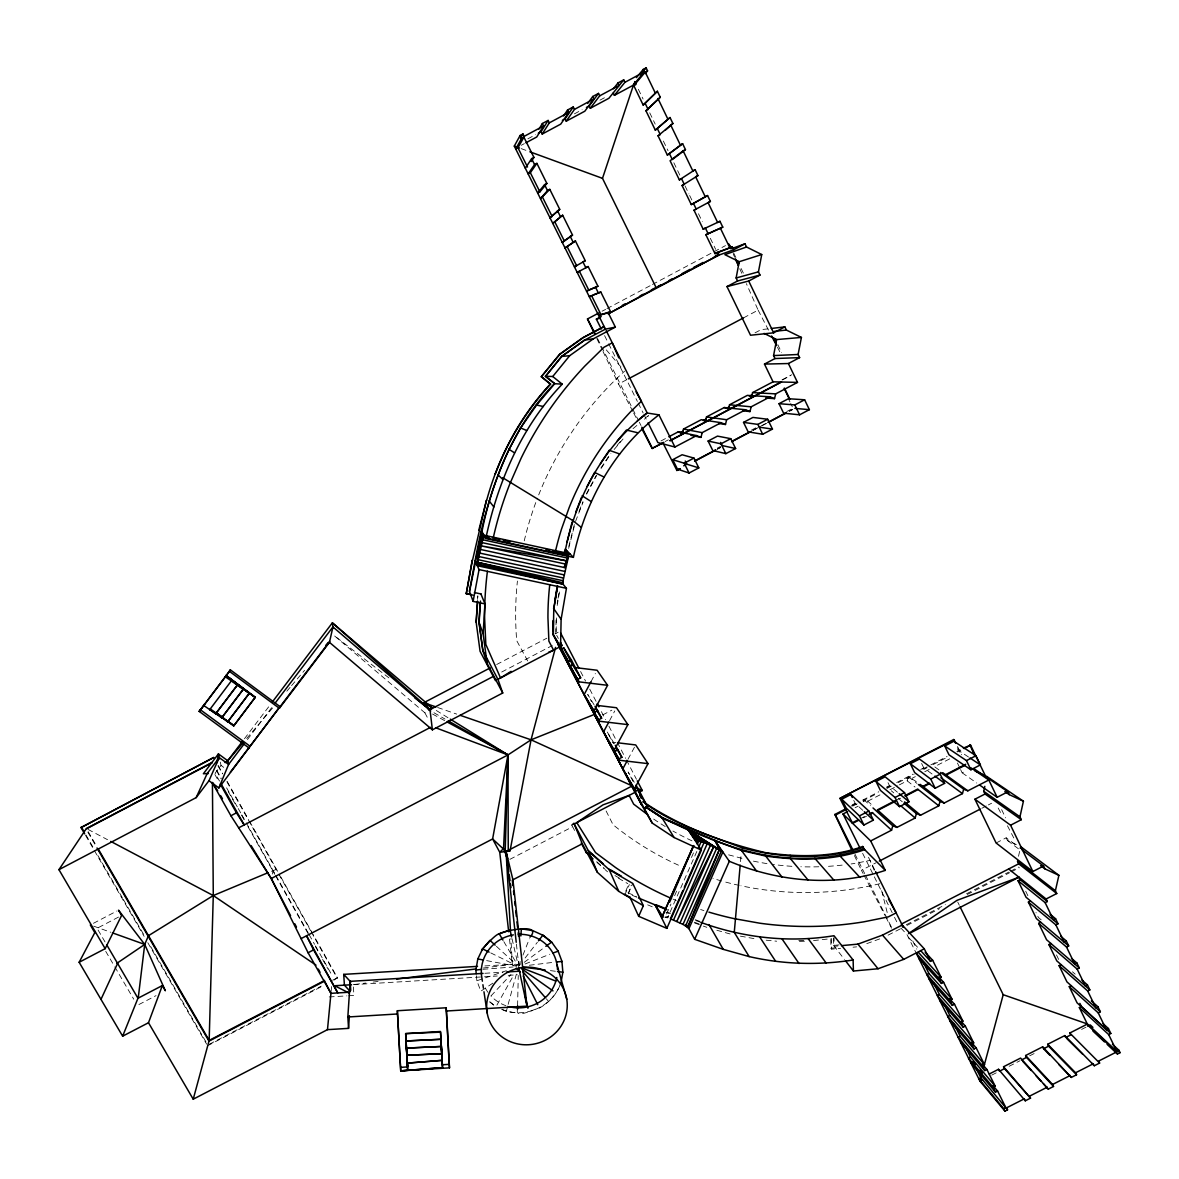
<?xml version="1.0" encoding="UTF-8"?>
<svg xmlns="http://www.w3.org/2000/svg" width="1179" height="1179" viewBox="0 0 1179 1179"><rect width="100%" height="100%" fill="white"/><g stroke="black" fill="none" stroke-linecap="round" stroke-linejoin="round"><path stroke-width="0.75" stroke-dasharray="5 3.75" d="M555.81 633.668L556.134 617.531M556.4 617.929L556.09 634.096L558.33 638.443M517.522 1009.327C514.412 1020.056 536.032 1007.942 539.422 1008.074C548.736 1002.798 556.473 994.796 560.187 984.642M517.596 1005.761L518.259 975.49M477.583 599.345L477.804 595.837L477.731 599.728M518.598 964.79L518.863 961.194M334.129 980.073L337.43 977.745L313.157 934.534M740.5 861.628L741.223 853.522M331.122 991.524L331.653 986.071M557.195 603.383L557.785 599.934M558.08 598.21L559.273 591.298M557.181 605.49L559.539 591.666M1018.523 856.278L1019.968 849.779M276.166 869.454L269.785 871.959M272.29 874.081L272.983 871.119M568.794 546.393L575.234 521.177M568.661 548.368L574.674 524.788M865.769 800.438L863.249 801.735L863.809 799.657L867.744 801.204L873.786 806.613M863.249 801.735L863.573 800.526L877.662 793.246M507.692 1006.026L506.336 1011.376L517.493 1013.1M508.164 1004.316L516.579 973.441M899.356 784.875L907.167 780.837L908.302 776.666L917.513 782.325M579.022 511.48L582.809 501.797M575.544 521.413L583.133 502.003M519.099 964.953L520.381 961.681M522.96 955.123L529.4 938.764M625.695 891.206L628.952 883.749M624.767 895.023L629.335 884.559M636.748 897.234L628.319 893.623L631.104 885.517M628.319 893.623L632.769 883.425M696.818 851.474L667.535 917.896L665.103 917.336L670.969 904.042M674.624 895.731L676.82 890.734M691.469 857.487L693.665 852.505M501.886 1009.268C523.682 1019.245 552.17 1007.072 560.128 984.45M591.062 681.58L595.38 673.489M586.346 493.868L596.206 475.432M586.67 494.075L596.559 475.609M609.587 720.605L614.76 710.952M627.95 759.32L634.833 746.543M496.919 1005.112L513.97 974.62M600.892 468.063L609.558 454.947M601.246 468.225L610.899 453.62M220.281 762.12L221.033 765.407L215.109 773.218L219.515 781.058M244.451 738.747L270.05 704.998M247.457 739.557L272.997 705.912M518.451 966.588L520.676 963.729M525.127 957.996L537.359 942.272M246.662 738.481L272.673 707.886M286.851 691.189L290.388 687.018M291.581 685.618L304.58 670.32M617.133 445.382L622.777 438.735M614.126 449.494L624.295 437.512M491.053 995.857L510.979 974.561M645.296 417.941L648.538 415.656L644.323 419.208M633.049 428.655L638.679 423.924M524.213 962.329L544.403 947.415M492.837 983.168L480.811 991.185L476.876 980.751L483.803 978.393M527.853 138.827L535.575 134.686M574.379 113.877L582.131 109.721M600.008 100.127L606.212 96.796M521.265 145.282L524.36 143.632M602.086 311.197L605.638 309.384M606.964 308.603L651.162 285.185M652.429 284.448L725.498 245.615M632.814 411.397L618.562 384.045L626.668 379.741M743.522 317.873L758.126 310.136L746.381 283.638M755.032 332.846L761.059 329.663L769.563 328.676M661.021 440.917L667.285 437.615M665.103 441.565L668.346 439.841M782.001 379.874L791.743 374.745M782.561 379.889L790.667 375.6M717.451 448.02L720.575 446.384M751.288 430.202L755.975 427.726M786.732 411.53L793.01 408.229L790.711 403.469M717.392 448.978L720.649 447.268M753.234 430.099L766.276 423.232M789.09 411.206L792.347 409.496M717.186 449.346L720.398 447.652M752.57 430.703L760.617 426.474M762.224 425.619L767.057 423.084M789.576 411.22L792.804 409.526M496.654 664.514L546.835 638.193M554.941 633.948L558.183 632.239M501.709 672.03L552.244 645.547M93.436 923.304L116.957 910.984M118.534 917.07L97.061 928.3L105.992 943.568M602.602 714.975L611.857 710.156M138.901 1004.552L156.026 995.636M509.903 859.344L572.021 827.054M209.39 1044.196L321.219 986.145M332.566 980.265L337.43 977.745M207.578 1045.758L322.766 985.968M852.166 804.874L855.188 803.312L862.984 810.533M886.416 787.174L889.452 785.612L897.823 792.524M920.725 769.445L923.761 767.868L933.503 775.089M851.15 806.068L856.028 803.547M862.527 800.187L878.797 791.772M886.932 787.572L890.174 785.892M896.688 782.532L912.944 774.131M922.7 769.076L929.214 765.716M930.835 764.876L947.105 756.476M956.862 751.436L960.104 749.756M852.638 806.171L860.449 802.133M886.859 788.486L891.751 785.966M898.28 782.591L914.02 774.456M923.805 769.386L927.077 767.706M933.031 764.626L947.739 757.021M957.554 751.951L960.826 750.257M907.727 778.744L910.262 777.447M855.114 807.733L858.15 806.171M867.744 801.204L880.227 794.749M889.983 789.724L897.794 785.686M912.237 778.214L915.361 776.607M924.749 771.759L929.435 769.327M949.714 758.849L934.52 766.704L940.031 770.698M861.422 818.123L864.516 816.516M896.217 800.158L900.093 798.154L903.276 800.806M863.455 817.784L866.55 816.177M960.59 769.563L962.182 772.834L966.515 770.594M863.102 873.521L861.422 870.308L876.071 862.763M981.827 808.278L986.705 805.758M988.341 804.918L991.598 803.253M996.108 842.985L1006.173 837.812L1017.669 846.493M906.297 924.719L945.366 904.661M966.529 893.785L1008.856 872.062M1010.477 871.222L1018.612 867.051M888.082 935.153L903.35 927.313M906.96 925.427L939.56 908.7M967.266 894.463L1009.651 872.711M1011.287 871.87L1019.437 867.685M991.745 1075.13L996.373 1072.772M1009.136 1066.288L1019.968 1060.761M1029.65 1055.839L1037.387 1051.904M1081.585 1029.414L1086.242 1027.042M525.053 963.995L549.841 954.253M866.771 943.642L880.153 938.735M485.542 977.804L506.322 970.715M348.63 995.754L353.921 995.444L353.243 984.642L365.903 983.021M373.124 982.092L378.547 981.4M483.405 968.003L512.334 964.304L514.958 966.839M529.327 965.262L554.675 962.167M813.525 940.591L831.387 938.617L831.681 949.154L840.583 948.343M665.103 917.336L668.493 917.026M833.391 938.351L833.582 945.396L839.021 944.895M837.915 945.971L834.275 946.31L833.98 935.713M830.738 939.471L830.989 948.24L838.092 947.592M853.051 947.194L856.617 946.87M664.956 917.026L668.36 916.761M482.963 969.285L513.13 966.986M484.849 965.94L512.334 964.304L510.905 938.558M484.864 973.279L503.065 972.189M353.243 984.642L482.697 976.875M484.525 976.772L497.287 976.006M508.223 975.357L517.345 974.797M329.206 996.933L346.862 995.872M798.772 940.459L805.758 940.311M799.421 941.358L806.421 941.21M388.923 677.881L334.114 635.54L424.867 712.794L427.903 713M766.203 940.208L776.681 941.21M612.269 742.151L615.88 742.593M550.416 970.626L555.751 971.304M740.397 936.155L757.507 939.221M486.647 960.62L516.682 966.249M728.637 854.863L744.258 858.946M716.861 930.26L733.559 934.932M437.63 707.503L456.656 714.091M695.227 919.708L700.37 921.521M695.713 920.578L700.857 922.391M694.269 922.199L701.137 924.616M694.74 923.069L701.638 925.5M703.347 926.104L706.796 927.313M93.701 926.163L110.708 932.25M521.221 148.628L528.133 151.163M667.152 912.074L670.497 913.386M665.914 912.266L669.259 913.592M627.935 892.783L636.365 896.408M647.669 904.838L652.577 906.946M501.93 1009.475L506.336 1011.376M1006.173 837.812L1007.455 840.48L1016.327 844.591M490.759 952.912L516.829 965.778M88.012 829.397L107.54 839.699M432.546 714.061L445.382 721.017M433.99 712.764L445.014 719.043M614.966 875.555L621.186 879.195M618.444 878.193L627.788 883.646M436.259 710.451L448.727 718.188M968.504 757.021L958.129 750.109L955.992 745.688M962.182 772.834L976.757 783.033M221.033 765.407L223.686 767.352M1007.455 840.48L1018.98 849.219M908.302 776.666L916.953 783.401M907.167 780.837L915.007 787.027M489.801 1001.811L494.767 1005.746M489.83 1002.017L494.812 1005.938M891.25 790.77L893.77 792.877M898.442 798.566L902.583 802.029M1041.19 919.826L1038.404 917.483L1036.017 912.546M1072.463 971.776L1075.189 974.163M596.677 861.643L604.562 868.672M597.001 862.438L603.589 868.304M604.915 869.468L607.539 871.812M863.809 799.657L870.382 805.596M496.418 946.31L517.154 965.395M900.992 928.109L904.602 932.029M908.213 937.069L919.355 949.213M546.349 998.79L548.721 1001.678M606.301 349.898L622.261 368.526M833.582 945.396L844.415 959.397M830.989 948.24L831.681 949.154M594.069 704.762L587.717 694.416L591.46 701.638M614.362 743.787L607.082 731.746L613.566 743.507M634.258 782.266L628.142 771.994L632.976 781.294M503.846 941.653L517.537 965.026M105.742 951.35L113.921 965.321M114.82 966.868L133.743 999.202M88.204 831.681L96.427 845.859M87.88 832.182L96.103 846.389M85.934 834.953L94.158 849.131M97.813 855.423L122.483 897.956M123.397 899.533L144.398 935.758M150.824 946.825L205.942 1041.868M85.61 835.454L144.133 936.362M147.802 942.699L206.664 1044.167M216.744 770.314L221.225 778.273M226.589 787.823L237.333 806.922M238.217 808.514L240.899 813.274M241.798 814.866L245.379 821.232M246.278 822.824L274.913 873.772M275.812 875.378L308.25 933.075M309.149 934.682L314.557 944.291M315.456 945.897L332.581 976.345M216.553 770.757L221.033 778.715M228.195 791.463L236.257 805.802M241.636 815.352L244.318 820.142M247.899 826.508L274.795 874.332M275.694 875.923L308.161 933.68M315.382 946.516L318.993 952.941M322.589 959.352L328.013 968.976M214.887 774.5L218.483 780.896M218.174 765.451L222.654 773.409M227.12 781.368L248.577 819.567M249.476 821.159L279.895 875.319M280.794 876.911L312.258 932.928M217.982 765.893L222.463 773.851M226.943 781.824L277.964 872.652M278.863 874.258L310.372 930.334M311.271 931.941L337.371 978.393M527.691 660.933L516.711 640.654A321.72 310.121 -49.4 0 1 517.419 581.055M424.867 712.794L428.935 720.384M572.301 826.037L575.043 831.401M633.654 413.004L636.174 417.838M863.942 875.127L884.898 915.331M885.724 916.938L891.589 928.182M758.126 310.136L769.047 331.137M777.462 347.289L780.822 353.744M998.2 808.028L1001.56 814.483M1007.441 825.772L1014.161 838.667M580.599 671.514L585.58 681.138M589.736 689.155L596.397 702.006M601.393 711.63L605.564 719.676M608.895 726.117L616.411 740.618M617.251 742.225L625.592 758.333M626.432 759.939L636.454 779.26M606.109 810.975L613.065 824.74A322.943 311.772 -51.6 0 0 680.799 866.241M868.496 857.325L874.921 870.235M907.005 934.652L916.363 953.457M604.576 335.602L607.848 342.19M608.673 343.826L637.382 401.435M638.207 403.085L643.13 412.959M643.94 414.595L647.227 421.183M862.63 853.345L893.682 915.656M894.507 917.291L897.764 923.85M597.576 338.579L638.532 420.623M639.357 422.259L640.993 425.545M854.952 854.068L864.693 873.58M865.504 875.216L891.486 927.239M853.743 800.394L855.188 803.312M912.723 940.93L916.79 949.124M888.008 782.679L889.452 785.612M957.716 902.023L959.308 905.266M921.61 763.461L923.761 767.868M957.436 763.034L959.809 767.927M733.721 253.072L735.976 257.759M741.178 268.561L743.536 273.454M777.816 344.651L781.618 352.565M1001.649 809.619L1005.613 817.858M957.525 746.513L961.504 754.766M957.731 747.781L960.133 752.718M788.412 398.723L789.945 401.892M638.37 89.295L643.071 99.021M649.732 112.816L655.185 124.104M663.364 141.053L668.021 150.691M673.843 162.746L680.018 175.524M685.043 185.943L688.89 193.887M689.656 195.478L691.955 200.238M698.484 213.767L702.316 221.667M710.333 238.291L715.653 249.314M1025.715 891.221L1028.103 896.173M1056.487 954.931L1058.845 959.824M596.795 338.491L602.233 349.868M603.014 351.504L618.562 384.045M854.407 855.527L861.422 870.308M733.161 253.824L734.62 257.14M739.764 268.738L741.974 273.705M874.243 870.382L870.028 860.39L856.455 863.131A293.748 283.505 -51.4 0 1 851.105 863.956M881.656 890.705L887.419 913.386M512.025 938.661L518.053 964.835M476.876 980.751L476.198 973.471M516.417 944.084L518.848 965.793M509.49 939L512.334 964.304M505.909 1005.687A38.155 36.711 -12.9 0 1 491.024 996.049M487.959 992.335A38.155 36.711 -12.9 0 1 484.716 986.794M879.873 883.705A322.943 311.772 -51.6 0 1 740.913 885.753M739.145 885.37A322.943 311.772 -51.6 0 1 723.331 881.465M721.592 880.978A322.943 311.772 -51.6 0 1 712.927 878.384M703.922 910.586A357.827 345.359 -51.5 0 1 700.621 909.525M676.274 900.491A357.827 345.359 -51.5 0 1 673.091 899.135M842.16 865.106A293.748 283.505 -51.4 0 1 826.007 866.462M818.815 866.771A293.748 283.505 -51.4 0 1 800.85 866.742M791.89 866.314A293.748 283.505 -51.4 0 1 772.289 864.354M766.969 863.588A293.748 283.505 -51.4 0 1 752.88 861.038M691.985 840.848A293.748 283.505 -51.4 0 1 672.929 831.033M665.236 826.523A293.748 283.505 -51.4 0 1 653.225 818.771M524.242 540.866A321.72 310.121 -49.4 0 1 537.403 498.216M538.7 494.885A321.72 310.121 -49.4 0 1 624.546 371.208"/><path stroke-width="1.5" d="M553.408 620.67L553.275 634.774L559.612 646.991L497.936 679.325L482.786 650.425L478.969 622.07L480.207 602.484M553.069 630.868L553.275 620.463M557.461 585.771L553.791 608.718L553.275 634.774L578.918 681.845L607.583 685.308L593.965 710.804L594.702 712.234L597.694 710.672L601.614 718.232L598.623 719.794L588.616 703.111M558.802 646.092L577.666 679.413L580.657 677.851L571.461 660.107L568.455 661.67L560.57 646.49L561.116 619.299L566.436 588.321L563.002 584.121L563.061 580.716L568.632 555.913L565.139 564.181M517.522 1009.327L517.596 1005.761M324.461 980.56L209.169 1040.409L213.281 895.554L212.426 782.429M507.648 858.474L503.551 848.571L507.972 754.914L531.051 739.822L594.688 714.312M509.092 449.346C492.409 484.908 481.12 523.181 477.628 562.368L477.318 565.714L563.002 584.121L477.377 564.417L475.078 560.762C486.853 496.595 507.795 431.367 554.439 383.661L562.236 384.177C521.619 426.459 497.847 481.68 485.807 538.464L573.392 557.372C584.843 502.313 613.596 449.125 658.943 414.861L674.919 447.018L696.597 435.596L701.004 437.394L702.168 432.649L721.076 422.686L725.468 424.499L726.647 419.739L745.585 409.761L749.977 411.574L751.17 406.814L770.123 396.822L774.515 398.635L775.708 393.874L797.49 382.394L788.412 363.53L764.478 364.09L773.041 381.819L797.49 382.394M430.733 711.011L332.935 626.919L329.457 642.334L432.384 729.845L502.726 693.001L497.759 678.824L495.46 680.622L480.074 651.294L476.154 622.173L477.48 601.098M477.628 601.482L476.154 622.173M480.472 601.084L479.116 622.483L482.933 650.882M148.495 1022.738L122.645 1036.179L79.14 962.27L105.167 948.668L121.599 915.464L118.519 910.173L144.708 944.438L165.355 990.773L162.334 985.556L148.495 1022.738L193.223 1099.196L327.482 1029.65L348.557 1028.368L349.367 1015.694M502.726 693.001L487.074 663.335L483.11 633.683L484.996 603.913L480.767 593.597M348.557 1028.368L347.834 1016.991L350.192 981.341L483.051 973.397M520.823 936.008L521.383 928.816L532.613 930.585L542.974 935.286L551.669 942.272L542.929 935.109L538.479 940.827M740.191 865.209L734.266 932.368L749.151 956.582C783.254 964.437 818.58 965.409 853.124 960.001L853.419 971.024L878.06 968.755L903.718 959.367L924.277 948.815L930.511 961.371L932.663 960.266L941.122 977.317L938.985 978.408L916.363 953.457L918.426 952.396L941.122 977.317M327.482 1029.65L330.96 993.337L324.225 980.397M138.208 998.186L144.708 944.438L148.215 936.288M216.907 762.68L218.41 753.897L227.753 760.75L228.49 764.021M554.705 601.349L556.797 589.161M553.791 608.718L557.667 586.022M483.11 959.957L477.804 958.954L475.889 970.022L481.179 969.418M466.25 593.715L472.307 560.217L466.25 593.715L472.941 595.13M475.078 560.762L469.404 591.165L473.103 601.378L484.996 603.913M469.537 591.519L481.666 531.287L483.552 535.914L477.628 562.368L562.928 582.794L477.377 564.417M473.103 601.378L479.057 569.575L475.225 561.071L477.628 562.368L563.061 580.716M560.88 983.227L562.855 972.203L557.52 971.525M759.983 275.046L737.582 280.97L736.138 277.979L739.189 261.723L761.737 254.546L758.451 271.848L759.983 275.046L748.709 281.029L726.986 286.585L750.522 335.234L773.63 332.832L784.86 326.892L786.378 330.046L801.425 337.43L798.095 354.481L799.613 357.62L788.412 363.53M509.976 851.209L531.051 739.822L555.56 647.389M799.613 357.62L775.001 358.534L773.571 355.586L776.652 339.567L801.425 337.43M472.455 560.526L486.485 500.161L478.762 530.373M985.04 793.998L974.93 799.2L1010.58 825.212L1021.309 819.685L985.04 793.998L983.728 791.301L984.819 786.349M986.572 778.317L986.956 776.548L975.107 771.007M1021.309 819.685L1019.953 816.826L1023.416 801.219L986.956 776.548M1020.292 848.349L1020.675 846.61L1058.889 875.334L1055.397 890.72L1056.752 893.535L1046.097 898.987L1008.679 868.967M564.034 554.336L564.815 550.858M564.712 552.892L565.493 549.414C576.398 496.727 603.854 445.809 647.242 413.033L606.212 330.651M682.39 433.533L683.496 429.068L701.254 419.695L721.076 422.686M705.396 421.389L705.631 420.476L704.541 421.036L705.396 421.389L706.501 416.924L724.289 407.536L745.585 409.761M728.651 408.317L729.536 404.78L747.339 395.378L770.123 396.822M751.465 397.087L752.585 392.607L773.041 381.819M566.937 542.34L572.11 522.017M981.385 1075.837L979.955 1081.128L1004.935 1111.134L1007.544 1109.807L1006.571 1107.833L1024.315 1098.828L1025.288 1100.803L1030.534 1098.135L1003.55 1066.744L1020.587 1058.079L1048.293 1089.116L1053.525 1086.463L1052.552 1084.474L1025.612 1055.514L1042.649 1046.834L1071.313 1077.429L1076.56 1074.762L1075.587 1072.772L1047.689 1044.285L1064.755 1035.589L1094.348 1065.728L1099.609 1063.06L1098.636 1061.071L1116.469 1052.022L1117.427 1054.011L1120.05 1052.67L1118.871 1050.209L1112.416 1044.211M983.758 1067.024L1003.211 994.708L960.104 906.902M193.223 1099.196L208.978 1041.131L97.017 847.966M847.554 811.638L843.014 813.982L870.677 840.951L891.575 830.178L892.768 825.772L873.02 807.969M892.768 825.772L896.939 827.407L915.169 818.005L916.378 813.584L903.969 803.194M916.378 813.584L920.548 815.22L938.793 805.817L940.017 801.396L918.382 784.536M940.017 801.396L944.187 803.032L962.447 793.614L963.685 789.178L940.65 772.466M486.647 500.368C498.393 457.275 519.806 416.821 550.328 384.059L550.593 384.089C526.512 410.1 507.943 440.725 495.327 473.811L495.151 473.649M230.303 669.805L229.448 671.367L279.364 708.299L279.939 706.545L230.303 669.805L225.145 677.085M636.424 77.578L643.248 69.399L646.121 67.866L647.566 70.873L645.237 72.125L633.801 85.625L643.189 105.064L657.381 91.255L660.269 97.253L645.959 110.782L655.303 130.132L670.026 117.532L672.9 123.5L658.059 135.821L667.358 155.068L682.612 143.676L685.456 149.6L683.142 150.838L692.81 170.911L695.124 169.673L697.953 175.583L682.081 185.53L691.292 204.586L707.562 195.552L710.392 201.417L694.004 210.201L703.17 229.168L719.956 221.284L722.771 227.134L705.867 234.739L714.99 253.618L717.171 252.453L718.527 255.239L608.128 313.879L656.187 287.72L602.498 178.353L634.051 83.282M218.881 787.94L228.593 764.434L219.25 757.596L208.978 780.719L218.881 787.94L279.939 706.545M575.75 512.143L581.498 497.405M530.034 937.128C543.372 922.302 502.843 931.027 499.277 933.871C493.898 933.886 468.785 965.572 489.933 940.341L495.121 945.116M122.645 1036.179L137.958 998.259L162.334 985.556M765.716 856.072L741.503 850.501L715.122 840.833L721.46 850.884L687.578 927.401L685.559 925.957L719.382 849.543L704.084 842.454L695.831 840.627L688.33 830.09L722.874 852.019L688.934 928.639L687.578 927.401L719.382 849.543L715.122 840.833L688.33 830.09L662.156 817.99L645.709 807.114M204.512 704.01L203.716 705.44L215.683 713.781L237.244 685.22L226.014 675.493L255.342 697.172L233.678 725.94L217.629 713.914M669.628 902.171L693.709 845.608M565.08 564.564L567.851 558.124L482.373 539.673L481.666 531.287L478.04 559.671L563.385 578.019M693.281 846.006L661.625 917.866L693.635 845.623M217.511 714.179L227.709 721.872L249.344 693.193L226.014 675.493L243.257 689.317L221.711 717.834L209.788 709.449M645.62 806.952L661.714 817.283L687.843 829.353L701.372 850.103L666.842 928.359L638.679 916.304L643.336 905.693L632.769 883.425L609.204 869.66L588.675 851.371L574.217 823.944L635.068 792.317L641.214 804.137L558.817 646.166L635.083 792.317M697.334 844.193L698.793 840.863L688.33 830.09L716.773 848.069L683.009 924.41L685.559 925.957M698.277 848.143L701.21 841.511L688.33 830.09L696.966 840.568M682.862 890.572L670.424 918.78L683.009 924.41M684.321 887.256L704.084 842.454L688.33 830.09L713.767 846.537L680.047 922.833M673.577 919.944L707.238 843.648L688.33 830.09L710.539 845.034L676.849 921.315L713.767 846.537M233.678 725.94L255.342 697.172M749.151 956.582L723.258 949.36L694.667 939.309L729.315 861.274L714.592 840.082L662.156 817.99M564.048 567.526L567.011 560.939L481.636 542.532L481.666 531.287L483.036 537.432L566.848 555.53M105.167 948.668L58.95 869.66L196.156 797.623L207.15 773.586L219.25 757.596M100.981 999.379L117.591 963.405M227.709 721.872L249.344 693.193L255.209 697.511L226.014 675.493L249.241 693.414M243.257 689.317L231.364 680.872L209.626 709.773M221.711 717.834L243.375 689.067L249.344 693.193M237.244 685.22L215.683 713.781M564.52 567.497L566.141 564.196L480.84 545.818L567.011 560.939M231.364 680.872L225.307 676.805L199.251 711.438L249.152 748.076M488.872 537.167L483.552 535.914L483.921 535.207L569.811 553.762L569.295 554.439L553.216 550.961M79.14 962.27L95.366 931.543M591.062 681.58L584.165 694.549L593.965 710.804M587.127 486.441L594.614 472.44L604.252 477.127M604.252 733.22L603.545 731.879L608.718 722.211M509.077 449.346L520.602 427.933L536.622 405.045L554.705 383.676L545.626 376.337L561.823 356.426L584.637 340.186M596.559 705.351L616.484 707.739L627.891 724.628L614.274 749.947L615.011 751.362L617.988 749.815L621.878 757.316L618.901 758.863L607.966 740.383M627.081 760.927L622.777 768.914L652.238 823.089L674.079 837.517L701.372 850.103M644.618 808.411L647.595 806.863L638.635 789.591L635.658 791.138L634.435 788.78L648.023 763.638L635.702 744.936L617.678 742.799M554.705 383.676L545.361 376.322L561.543 356.456L584.312 340.23L605.446 329.133L514.295 146.093L520.116 135.467L522.975 133.934L524.169 136.351L543.593 125.932L542.384 123.515L548.117 120.435L549.311 122.867L542.193 134.067L541.043 131.753L548.117 120.435M520.425 138.518L522.975 133.934M523.918 137.206L521.59 138.459L515.724 148.952L517.935 147.758L523.918 137.206L533.94 157.411L531.184 161.538M229.448 671.367L199.251 711.438L200.253 709.67L249.889 746.115M538.98 129.1L542.384 123.515M543.593 125.932L536.725 137L525.908 142.792M525.318 168.214L531.626 158.649L533.94 157.411M600.465 463.583L609.248 450.29L619.579 453.959M58.95 869.66L86.052 829.029L212.073 762.784M563.591 115.91L567.556 110.015L573.289 106.935L574.482 109.367L566.229 121.172L565.095 118.858L573.289 106.935M81.027 827.57L213.708 757.493L81.027 827.57L84.696 833.877M567.556 110.015L568.75 112.432L560.747 124.104L542.193 134.067M536.887 163.35L534.573 164.588L528.133 173.888L530.344 172.709L536.887 163.35L546.864 183.438L539.894 191.882L537.683 193.061L544.565 184.676L546.864 183.438M587.717 103.384L592.757 96.486L598.505 93.406L599.684 95.838L590.296 108.262L589.161 105.948L598.505 93.406M592.757 96.486L593.936 98.918L584.813 111.209L566.229 121.172M199.251 711.438L203.716 705.44M196.156 797.623L208.978 780.719M225.071 762.607L227.753 760.75L242.226 741.679M272.275 702.065L332.375 622.836L432.428 708.122L429.274 710.067L423.792 702.713L429.274 710.067M228.593 764.434L244.127 743.949M275.208 702.993L332.935 626.919M230.332 772.201L329.707 641.361M279.364 708.299L329.457 642.334M613.448 88.734L617.988 82.957L623.735 79.877L624.914 82.309L614.392 95.352L613.257 93.023M623.735 79.877L608.895 98.284L590.296 108.262M541.294 376.764L559.583 354.275L582.839 337.725L604.149 326.524L583.163 337.666L559.878 354.245L541.294 376.764L550.328 384.059M545.361 376.322L552.745 376.499L569.708 355.675L593.568 338.682L615.35 327.114L608.231 312.803L598.637 315.441L610.516 311.595L600.789 292.009L593.052 294.971M640.374 74.704L646.121 67.866M643.248 69.399L644.412 71.845L633.005 85.36L614.392 95.352M227.753 760.75L243.125 742.667M325.846 645.281L328.204 642.496M617.28 440.843L626.447 430.04L637.618 432.737M645.267 73.584L647.566 70.873M549.797 189.347L547.498 190.571L540.498 198.691L549.797 189.347L559.73 209.331L549.989 217.776L559.73 209.331M643.189 105.064L657.381 91.255M645.959 110.782L660.269 97.253M641.361 401.243L630.824 411.515A292.643 281.987 -49.3 0 0 569.177 507.53L561.543 528.973A292.643 281.987 -49.3 0 0 555.574 550.844M503.551 848.571L499.749 852.255L508.68 931.778M562.648 215.212L552.789 223.391L562.648 215.212L572.522 235.093L562.25 242.373L572.522 235.093M655.303 130.132L670.026 117.532M665.324 130.176L672.9 123.5M637.308 420.932L646.814 412.959L658.943 414.861M667.358 155.068L682.612 143.676M683.142 150.838L670.099 160.742L679.355 179.886L681.565 178.722L684.277 184.351L682.081 185.53M685.456 149.6L672.31 159.548L669.569 153.889M545.848 946.339L551.625 942.08L558.153 951.202L553.143 952.956M575.426 240.943L565.021 247.958L575.426 240.943L585.256 260.721L574.438 266.852L576.619 265.688L567.217 246.779M908.523 933.606L956.921 900.388L1018.951 877.205L1020.13 879.652L1047.32 901.537L1045.154 902.642L1018.052 880.713L1020.13 879.652M116.854 963.331L144.708 944.438L112.403 932.854M679.355 179.886L695.124 169.673M511.082 671.337L500.53 677.954L485.822 644.368L484.628 618.474A356.471 343.516 -49.4 0 1 487.428 571.196M148.48 935.684L213.281 895.554L268.134 872.652M691.292 204.586L707.562 195.552M588.144 266.542L577.194 272.408L579.39 271.244L588.748 290.049L597.915 286.217L588.144 266.542L585.845 267.751L582.957 261.944L585.256 260.721M549.311 122.867L568.75 112.432M574.482 109.367L593.936 98.918M599.684 95.838L619.167 85.389L617.988 82.957M624.914 82.309L644.412 71.845M538.317 133.227L541.043 131.753M562.354 120.332L565.095 118.858M586.42 107.422L589.161 105.948M633.801 85.625L636.026 84.431L634.626 81.557M658.059 135.821L660.269 134.642L657.528 128.953M697.953 175.583L695.654 176.806L705.263 196.775M694.004 210.201L696.199 209.022L693.488 203.422M710.392 201.417L708.093 202.641L717.657 222.507L719.956 221.284M588.748 290.049L586.567 291.213L597.915 286.217M703.17 229.168L705.366 227.989L708.063 233.575M600.818 314.292L591.504 295.575L589.323 296.74L600.789 292.009M705.867 234.739L722.771 227.134M594.467 333.613L587.481 318.964L599.124 312.833M601.29 329.015L596.368 319.141L601.216 316.561M608.231 312.803L610.516 311.595M622.247 305.405L625.474 303.681M640.035 295.944L643.262 294.234M651.353 289.931L654.596 288.207M657.823 286.497L661.065 284.773M669.141 280.484L672.384 278.76M682.081 273.602L690.172 269.313M693.399 267.589L703.111 262.431M715.845 255.666L718.881 254.06M714.99 253.618L732.277 246.897L733.677 249.801L744.995 243.788L746.528 247L761.737 254.546M726.986 286.585L737.582 280.97M628.304 378.886L743.522 317.873M764.478 364.09L775.001 358.534M668.847 436.79L678.249 431.838L696.597 435.596M682.95 431.293L680.327 432.678L682.626 432.605M703.332 420.549L705.956 419.164M728.976 407.006L726.352 408.391L724.289 407.536M752.025 394.847L749.402 396.232L751.701 396.159M642.039 429.097L652.105 448.418L663.482 442.42M652.105 448.418L663.777 442.552M669.908 440.666L781.117 381.996M670.217 440.74L781.53 382.011M672.737 459.692L682.11 454.755L693.959 458.086L698.808 467.886L689.067 473.015L677.424 469.109L672.737 459.692L684.203 463.214L693.959 458.086M708.107 441.049L717.48 436.112L730.774 438.676L735.608 448.506L725.851 453.65L712.764 450.496L708.107 441.049L721.017 443.82L730.774 438.676M743.522 422.391L752.924 417.425L767.676 419.252L772.466 429.097L762.68 434.255L748.149 431.853L743.522 422.391L757.891 424.396L767.676 419.252M779.01 403.69L788.412 398.723L804.623 399.784L809.384 409.658L799.583 414.816L783.608 413.181L779.01 403.69L794.823 404.942L804.623 399.784M683.673 465.823L686.782 464.172L698.808 467.886M679.915 468.726L676.658 470.436L680.18 468.844M694.578 460.989L715.756 449.833M732.056 441.255L749.977 431.809M767.897 422.377L785.833 412.93M694.652 461.225L715.579 450.201M731.658 441.727L750.964 431.558M768.664 422.229L786.364 412.915M86.376 828.528L212.279 762.356M425.413 701.873L490.169 667.903M493.559 676.304L429.996 709.625L414.875 697.939M212.426 782.944L230.907 815.75L236.463 812.832L244.2 824.932L221.284 784.182M559.347 646.534L562.088 645.694L560.585 642.791M571.461 660.107L563.709 647.816L560.836 649.32L568.455 661.67M238.659 827.835L430.586 727.31M580.657 677.851L572.537 664.823L569.663 666.327L578.918 681.845L577.666 679.413M230.907 815.75L271.244 878.532L507.972 754.914L508.252 851.105M656.187 287.72L718.527 255.239M301.072 938.631L492.616 838.962L507.972 754.914L450.29 719.146M251.156 845.638L271.244 878.532L308.087 952.75L313.57 949.891L337.783 992.924L306.555 935.787L313.57 949.891M639.018 792.229L642.29 790.534L637.279 780.866M446.443 1011.007L449.508 1067.85L400.727 1070.856L397.352 1010.742L446.163 1007.78L446.443 1011.007L526.984 1006.129L512.924 879.785L582.293 843.766L573.922 823.222L571.771 825.226M208.978 1041.131L324.387 981.223M858.813 820.171L852.638 823.369L839.949 798.375L953.752 739.528L955.933 743.212M954.342 739.911L839.949 798.375M841.762 799.229L850.84 794.528L868.849 811.034L873.374 820.142L863.942 825.005L846.124 807.998L841.762 799.229L859.417 815.912L863.942 825.005M876.026 781.5L885.12 776.799L904.499 792.627L908.98 801.764L899.533 806.642L880.359 790.298L876.026 781.5L895.053 797.505L899.533 806.642M910.35 763.756L919.458 759.055L940.194 774.19L944.644 783.342L935.198 788.235L914.668 772.584L910.35 763.756L930.732 779.083L935.198 788.235M944.733 745.983L953.855 741.267L975.961 755.724L980.383 764.906L970.906 769.799L949.007 754.825L944.733 745.983L966.471 760.617L970.906 769.799M852.063 850.604L834.879 814.468L846.271 808.588M963.361 748.076L970.626 745.202L985.364 775.811M834.879 814.468L835.469 815.043L846.404 809.398M964.098 748.577L970.626 745.202M859.417 815.912L868.849 811.034M895.053 797.505L904.499 792.627M930.732 779.083L940.194 774.19M966.471 760.617L975.961 755.724M852.152 822.898L858.341 819.714M869.144 814.129L872.239 812.537L891.575 830.178M894.92 800.821L877.397 809.87L896.939 827.407M904.868 795.678L917.63 789.09L938.793 805.817M922.803 786.422L929.185 783.121M945.529 774.677L965.704 764.272M869.645 814.586L872.725 812.994M877.898 810.312L895.436 801.263M905.398 796.12L918.161 789.517M923.349 786.85L929.745 783.549M946.103 775.089L964.746 765.48M963.685 789.178L967.841 790.829L988.827 780.012L997.154 797.299L1007.912 791.757L1009.298 794.631L1023.416 801.219M879.328 861.083L980.206 809.118M901.832 923.835L1018.715 863.809L1056.752 893.535M841.541 945.632L857.914 944.128L882.511 935.124L902.2 925.014M910.247 932.987L1018.951 877.205M974.93 799.2L996.108 842.985L1032.878 871.517L1043.562 866.034L1044.918 868.864L1058.889 875.334M1040.733 922.317L1038.67 923.378L1066.538 947.032L1068.69 945.941L1036.341 918.544L1028.383 902.097L1030.446 901.036M949.891 1000.381L952.042 999.291L928.934 973.53L926.886 974.576L949.891 1000.381L952.381 1005.363L954.518 1004.272L962.904 1021.161L960.767 1022.252L937.364 995.607L939.412 994.56L962.904 1021.161M1028.383 902.097L1055.868 924.881L1058.02 923.791L1055.588 918.736L1053.436 919.826L1045.154 902.642M918.765 958.276L941.476 983.419L943.613 982.328L952.042 999.291M1061.159 964.614L1059.11 965.66L1087.716 991.008L1089.853 989.918L1056.797 960.87L1048.912 944.571L1050.975 943.509M1068.69 945.941L1066.258 940.901L1064.106 942.006L1055.868 924.881M971.584 1044.019L973.707 1042.929L949.832 1015.502L947.783 1016.549L971.584 1044.019L974.031 1048.956L976.168 1047.866L984.465 1064.593L982.343 1065.683L958.173 1037.387L960.207 1036.341L984.465 1064.593M1048.912 944.571L1077.149 969.079L1079.301 967.974L1076.884 962.978L1074.732 964.068L1066.538 947.032M939.737 1000.381L963.228 1027.218L965.365 1026.128L973.707 1042.929M1110.824 1033.497L1081.408 1006.512L1079.36 1007.559L1108.687 1034.572L1110.824 1033.497L1108.452 1028.56L1106.315 1029.635L1077.061 1002.813L1069.265 986.661L1071.313 985.615M1089.853 989.918L1087.451 984.937L1085.314 986.027L1077.149 969.079M993.057 1087.244L995.179 1086.168L970.538 1057.091L968.504 1058.138L993.057 1087.244L995.489 1092.137L997.611 1091.061L1005.834 1107.626L1003.727 1108.702L978.791 1078.785L980.81 1077.753L1007.544 1109.807M1069.265 986.661L1098.224 1012.849L1100.361 1011.759L1097.973 1006.792L1095.836 1007.883L1087.716 991.008M960.531 1042.118L984.789 1070.591L986.911 1069.515L995.179 1086.168M989.255 1074.025L998.525 1069.294L1025.288 1100.803M1064.755 1035.589L1065.683 1037.505L1070.709 1034.941L1069.78 1033.025L1086.876 1024.33L1116.469 1052.022M982.461 1079.861L979.955 1081.128L916.363 953.457M1030.534 1098.135L1004.493 1068.646L999.468 1071.195L998.525 1069.294M1021.515 1059.98L1026.541 1057.416L1053.525 1086.463M1042.649 1046.834L1043.592 1048.75L1048.617 1046.186L1076.56 1074.762M1087.79 1026.246L1090.31 1024.964L1092.904 1027.381M1079.36 1007.559L1087.126 1023.637L1116.734 1051.285L1118.871 1050.209M1029.547 1096.161L1047.32 1087.141M1052.552 1084.474L1070.34 1075.44M1075.587 1072.772L1093.39 1063.738M548.736 652.179L553.585 650.145L548.883 641.125L547.94 617.693A292.643 281.987 -49.3 0 1 549.723 585.02M728.755 243.891L731.466 248.386M717.171 252.453L732.277 246.897M733.382 248.017L744.995 243.788M714.238 256.771L733.677 249.801M746.528 247L724.879 254.649L739.189 261.723M643.351 802.265L642.953 801.573C679.738 826.508 722.58 842.484 765.657 852.682C797.977 857.162 831.637 857.605 862.719 846.493L863.485 847.244C824.534 860.626 781.736 858.327 742.372 847.937C709.006 835.145 673.946 824.504 644.795 803.223M714.592 840.082C761.28 859.742 815.426 865.091 863.912 848.88L885.296 870.382C834.644 887.301 778.096 881.774 729.315 861.274M864.679 849.646C832.978 861.009 798.669 860.685 765.702 856.087M587.481 318.964L595.115 333.657M736.138 277.979L758.451 271.848M596.368 319.141L600.008 318.197M615.35 327.114L605.092 329.206L603.795 326.598M584.312 340.23L593.568 338.682M397.352 1010.742L400.727 1070.856L442.523 1067.643L440.489 1031.492L405.65 1033.615L440.548 1032.156L442.582 1068.277M396.63 979.101L476.183 968.917M556.488 961.946L561.985 961.474L558.094 951.011M509.077 851.15L499.749 852.255L492.616 838.962L506.086 851.503L512.924 879.785M771.258 328.469L784.86 326.892M700.857 922.391C743.256 937.865 789.355 943.038 833.98 935.713L853.124 960.001M774.441 331.343L786.378 330.046M561.543 356.456L569.708 355.675M400.727 1070.856L442.523 1067.643M406.46 1048.102L441.344 1046.466L406.46 1048.102L407.654 1069.795L405.65 1033.615L407.58 1066.921L400.668 1067.349M406.858 1055.279L441.757 1053.672L406.858 1055.279L407.58 1066.921L406.062 1040.969L440.946 1039.288L406.062 1040.969M449.508 1067.85L449.214 1064.357L442.317 1064.77L440.917 1038.832M350.355 991.583L344.401 985.158L343.723 974.37L477.51 966.382M506.705 971.968L519.453 971.216L526.984 1006.129M349.058 992.246L330.96 993.337L308.087 952.75M347.834 1016.991L397.382 1013.984M351.475 984.745L334.659 985.747L349.102 993.013M773.571 355.586L798.095 354.481M208.403 773.527L203.377 773.748L218.41 753.897L219.53 758.834M752.585 392.607L775.708 393.874M765.657 398.045L774.515 398.635M794.823 408.376L809.384 409.658M729.536 404.78L751.17 406.814M742.799 410.793L749.977 411.574M589.323 704.482L599.374 721.224L627.891 724.628M608.659 741.724L619.638 760.278L648.023 763.638M575.278 667.594L597.105 670.247L607.583 685.308M523.785 967.266L545.096 969.963M706.501 416.924L726.647 419.739M759.202 427.152L772.466 429.097M718.777 423.467L725.468 424.499M683.496 429.068L702.168 432.649M690.85 435.287L701.004 437.394M474.415 592.565L480.914 593.951M466.132 593.346L471.143 594.408M565.301 567.733L480.045 549.37L481.666 531.287L478.615 556.488L563.886 574.836M479.293 552.995L564.535 571.343M479.057 569.575L566.436 588.321M483.552 535.914L488.917 537.079M492.483 537.845L499.631 539.392M503.212 540.159L510.345 541.706M546.069 549.414L549.65 550.195M735.608 448.506L722.137 445.559L720.59 442.405M536.386 404.986L543.313 406.519M549.134 551.33L566.848 555.501M674.919 447.018L657.882 442.582L648.052 422.834M425.516 703.318L435.906 706.914M460.119 715.285L531.051 739.822L630.677 785.229M1003.211 994.708L1086.905 1023.785M514.295 146.093L519.482 147.994M529.872 151.796L602.498 178.353M435.64 727.752L507.972 754.914L505.187 851.606L506.734 857.31M521.84 967.9L555.736 981.046M656.57 905.015L664.897 908.302M638.443 897.971L667.005 909.82M678.249 431.838L681.536 433.179M520.381 427.844L526.556 430.453M629.674 897.131L624.398 894.198M635.658 787.513L642.29 790.534M764.08 333.406L776.652 339.567M489.123 952.116L482.609 948.903L477.804 958.954M110.782 841.423L213.281 895.554L315.972 965.1M446.988 721.887L507.972 754.914L448.153 720.841M582.293 843.766L597.37 872.327L618.769 891.353L643.336 905.693M610.427 869.778L621.407 876.189M502.667 477.701L572.847 520.573M426.901 704.659L431.588 707.547M582.146 495.769L591.165 501.547M508.886 449.214L514.501 452.839M646.785 807.394L661.714 817.283L674.079 837.517M969.993 757.994L980.383 764.906M973.795 768.605L1007.912 791.757M970.803 767.735L988.827 780.012M1004.832 791.595L1009.298 794.631M979.661 785.067L997.154 797.299M521.457 968.696L552.98 990.891M983.728 791.301L1019.953 816.826M942.773 772.687L967.841 790.829M940.916 777.772L962.447 793.614M217.717 713.708L223.583 718.026M227.989 721.253L233.855 725.571L210.805 709.286M934.903 776.121L944.644 783.342M647.58 814.615L633.668 804.152L629.129 795.412L603.014 804.859L576.782 822.618L595.528 852.594L615.467 867.464A357.841 345.373 -51.5 0 0 671.499 898.457M1021.987 849.75L1043.562 866.034M1040.585 865.592L1044.918 868.864M920.165 784.374L944.187 803.032M1055.397 890.72L1017.433 861.156L1018.715 863.809M552.745 376.499L562.236 384.177M541.559 376.779L550.593 384.089M572.552 520.322L581.1 527.249M1050.091 914.211L1055.588 918.736M1058.02 923.791L1026.039 897.234L1018.052 880.713M899.209 793.688L908.98 801.764M904.602 801.912L920.548 815.22M1060.687 936.214L1066.258 940.901M900.697 805.729L915.169 818.005M1071.505 958.35L1076.884 962.978M1079.301 967.974L1046.584 939.751L1038.67 923.378M1081.998 980.147L1087.451 984.937M603.397 863.986L588.365 850.604L597.37 872.327M588.778 854.628L586.155 852.284L593.052 858.916M1091.386 1000.897L1097.973 1006.792M1100.361 1011.759L1066.951 981.886L1059.11 965.66M1103.117 1023.681L1108.452 1028.56M864.281 811.727L873.374 820.142M1117.471 1050.268L1120.05 1052.67M1092.948 1031.08L1104.546 1041.941M1107.11 1044.358L1117.427 1054.011M497.803 474.665L502.873 479.485M1069.78 1033.025L1099.609 1063.06M516.269 968.121L520.19 971.938M1066.98 1038.787L1082.617 1054.173M1091.739 1063.163L1094.348 1065.728M565.213 549.119L573.392 557.372M1043.592 1048.75L1049.885 1055.264M1058.713 1064.386L1071.313 1077.429M839.271 853.036L839.979 853.802M839.669 855.645L859.963 877.441M924.277 948.815L901.39 924.144L902.539 926.443L903.35 927.313L875.599 871.576M343.723 974.37L350.856 982.078M925.191 952.175L932.663 960.266M920.607 950.569L930.511 961.371M1022.738 1061.306L1031.257 1070.576M1036.12 1075.867L1040.983 1081.172M1043.415 1083.825L1048.293 1089.116M938.808 977.037L943.613 982.328M949.64 998.819L954.518 1004.272M929.273 979.381L952.381 1005.363M961.828 1022.105L965.365 1026.128M814.763 855.645L815.441 856.411M882.511 935.124L903.718 959.367M814.792 858.297L833.951 880.227M971.378 1042.354L976.168 1047.866M523.093 971.953L545.184 997.449M950.156 1021.294L974.031 1048.956M982.269 1064.092L986.911 1069.515M972.881 1061.807L975.239 1064.593M979.941 1070.164L982.299 1072.949M992.895 1085.491L997.611 1091.061M970.848 1062.839L995.489 1092.137M790.122 855.306L790.755 856.072M789.856 857.958L807.91 879.888M857.914 944.128L878.06 968.755M765.657 852.682L766.262 853.449M765.112 855.306L782.06 877.132M845.549 960.841L853.419 971.024M489.211 500.957L493.868 506.999M569.295 554.439L565.493 549.414L567.851 554.292M741.797 847.185L742.372 847.937M808.101 938.572L826.14 962.992M740.943 849.735L756.815 871.34M715.653 837.591L716.184 838.328M553.526 608.32L561.116 619.299M782.134 939.088L799.053 963.552M655.332 905.207L663.246 917.144L662.067 917.321L655.332 905.207L666.842 928.359M759.689 936.937L775.649 961.327M553.01 634.346L560.57 646.49M594.968 706.25L597.694 710.672M596.073 709.183L601.614 718.232M212.883 782.974L217.673 790.814M220.532 795.516L222.448 798.64M615.261 745.29L617.988 749.815M584.872 695.905L594.702 712.234M616.337 748.105L621.878 757.316M594.629 715.152L622.777 768.914L635.658 791.138M636.012 785.199L638.635 789.591M634.435 788.78L625.297 773.483L631.546 786.275L506.086 851.503L510.507 931.204M603.545 731.879L615.011 751.362M637.647 790.107L647.595 806.863M502.932 940.105L499.277 933.871L510.021 929.936L511.627 936.922M106.876 945.086L137.958 998.259M90.297 924.94L94.836 932.707M640.816 803.444L652.238 823.089M98.255 849.013L209.169 1040.409M81.38 827.068L84.107 831.799M708.918 924.528L723.258 949.36M481.518 531.022L485.807 538.464M220.281 784.079L236.463 812.832M636.056 391.752L641.361 401.228M888.45 899.061L896.158 912.855L888.318 916.879L863.735 921.845A357.841 345.373 -51.5 0 1 759.659 923.186L734.045 918.618A357.841 345.373 -51.5 0 1 708.903 912.119M687.21 925.412L694.667 939.309M581.262 843.014L586.464 853.051M771.567 335.986L776.622 345.668M563.709 647.816L572.537 664.823M636.188 787.498L636.748 788.574M639.622 795.177L641.288 798.375M598.623 719.794L599.374 721.224M618.901 758.863L619.638 760.278M271.244 878.532L290.579 915.715M294.794 923.805L296.474 927.033M318.345 969.079L320.025 972.321M560.629 633.005L578.933 668.301M597.222 703.598L598.888 706.81M560.305 642.349L561.808 645.252M523.284 976.109L537.757 1004.7M663.512 444.041L676.967 470.539M862.719 846.493L863.912 848.88M843.014 813.982L860.169 848.423M641.818 427.181L652.459 448.521M835.469 815.043L853.331 850.825M685.235 461.033L686.782 464.172M850.84 794.528L852.284 797.461M684.203 463.214L689.067 473.015M520.116 135.467L521.59 138.459M531.626 158.649L534.573 164.588M544.565 184.676L547.498 190.571M557.431 210.555L560.349 216.435M570.223 236.316L573.127 242.167M595.631 287.44L598.505 293.217M870.677 840.951L885.296 870.382M938.985 978.408L941.476 983.419M960.767 1022.252L963.228 1027.218M982.343 1065.683L984.789 1070.591M1003.727 1108.702L1004.935 1111.134M517.935 147.758L527.529 167.035M530.344 172.709L539.894 191.882M542.694 197.512L552.199 216.597M554.985 222.212L564.432 241.209M923.26 962.108L928.934 973.53M933.753 983.198L939.412 994.56M944.202 1004.184L949.832 1015.502M953.796 1023.475L960.207 1036.341M964.953 1045.876L970.538 1057.091M976.05 1068.189L980.81 1077.753M1003.55 1066.744L1004.493 1068.646M1025.612 1055.514L1026.541 1057.416M721.017 443.82L725.851 453.65M1047.689 1044.285L1048.617 1046.186M757.891 424.396L762.68 434.255M748.709 281.029L773.63 332.832M1010.58 825.212L1032.878 871.517M1046.097 898.987L1047.32 901.537M737.479 260.883L738.82 263.669M774.971 338.741L776.283 341.483M736.079 260.191L738.526 265.26M773.571 338.064L775.988 343.06M645.237 72.125L655.052 92.507M657.941 98.505L667.712 118.77M670.571 124.738L680.298 144.914M720.472 228.358L729.993 248.121M1098.224 1012.849L1106.315 1029.635M1108.687 1034.572L1116.734 1051.285M794.823 404.942L799.583 414.816M784.566 388.289L789.856 399.268M784.138 388.274L789.429 399.239M953.752 739.528L955.344 742.829M645.414 103.885L648.17 109.603M1079.876 1003.344L1081.408 1006.512M686.193 924.483L687.578 927.401M629.792 896.865L638.679 916.304M729.492 245.541L730.951 248.857M735.357 258.79L738.29 265.422M969.875 744.701L975.004 756.417M608.865 868.864L618.769 891.353M618.769 357.856L612.284 342.853L604.016 347.23L584.784 366.109A356.471 343.516 -49.4 0 0 521.074 458.307L509.844 483.862A356.471 343.516 -49.4 0 0 493.485 536.858M478.969 622.07L483.11 633.683M482.786 650.425L487.074 663.335M562.855 972.203L561.926 961.283M557.048 964.776L566.775 999.306A40.381 38.715 -13 0 1 512.423 1042.442A40.381 38.715 -13 0 1 501.65 976.241A40.381 38.715 -13 0 1 566.775 999.306M525.171 996.122L527.941 1008.281M482.373 981.193L481.828 977.656A38.155 36.711 -12.9 0 1 513.396 934.873M482.904 984.716L483.434 988.253M483.965 991.775L487.178 1012.967M508.783 871.399L506.086 851.503L516.225 942.286M509.284 875.01L510.021 880.433M510.507 884.058L511.008 887.669M333.126 628.289L332.375 622.836L429.996 709.625L432.384 729.845M512.305 880.168L512.909 885.606M513.513 891.044L513.926 894.669M514.737 901.935L515.135 905.56M515.739 910.999L516.343 916.437M516.947 921.875L517.552 927.313M518.17 932.766L518.568 936.391M519.04 967.591L519.453 971.216M475.859 969.816L476.228 973.662M350.192 981.341L350.752 990.345M441.314 1045.965L442.317 1064.77L441.712 1053.142M446.163 1007.78L449.214 1064.357M518.362 934.343A38.155 36.711 -12.9 0 1 557.49 969.551M556.797 977.524A38.155 36.711 -12.9 0 1 509.048 1006.645M442.125 1060.348L407.271 1063.119L442.125 1060.348M559.612 646.991L557.873 644.161L559.612 646.991"/></g></svg>
